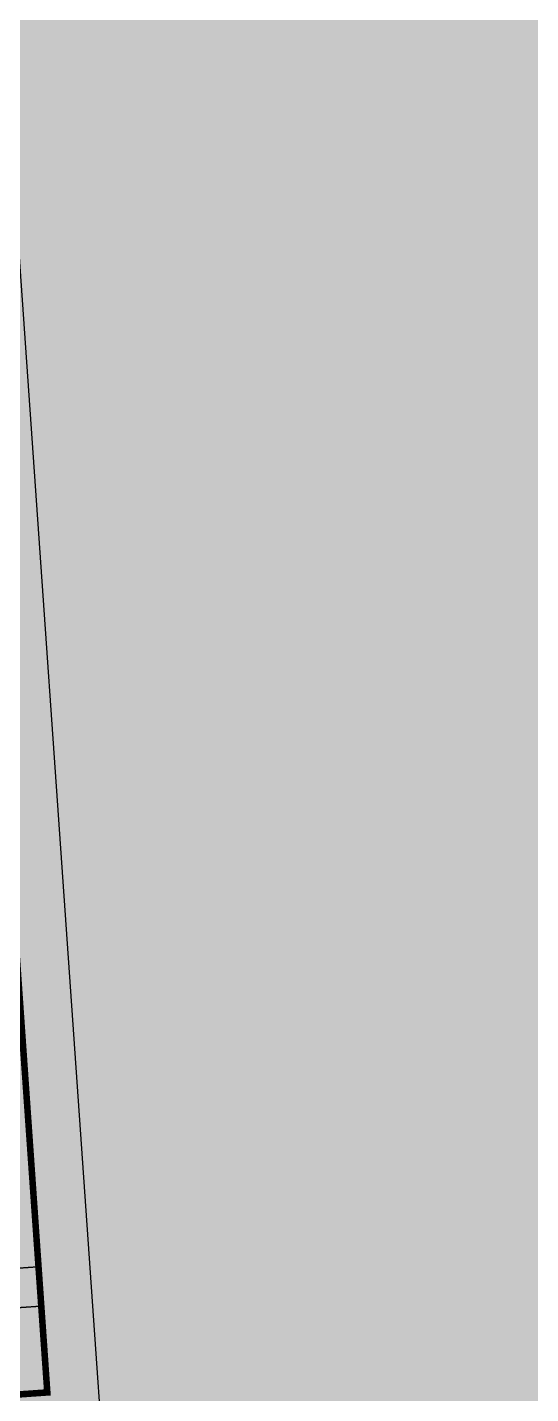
# Model space of a CAD drawing. Header units: millimetres. Extents: x 833941507 to 1669051331, y 817666127 to 1636299673.
# Drawn here: x 834645832 to 834657364, y 818056023 to 818087337 of the extents above; entities that cross this region are included whole.
import ezdxf

# ---------------------------------------------------------------- set-up
doc = ezdxf.new("R2010")
doc.units = ezdxf.units.MM
doc.header["$LTSCALE"] = 3
doc.linetypes.add('CENTER', pattern=[2, 1.25, -0.25, 0.25, -0.25])
doc.layers.get('Defpoints').update_dxf_attribs({"color": 32})
doc.layers.add('22INWA-a', color=6, linetype='CENTER')
for name, color, linetype, lineweight in [('Hatch (LTC&CB)', 252, 'Continuous', 35), ('UAJ-22INWA', 6, 'Continuous', 35), ('UAJ-23FLOR-h', 251, 'Continuous', 9), ('UAJ-28STRU', 6, 'Continuous', 35)]:
    doc.layers.add(name, color=color, linetype=linetype, lineweight=lineweight)

# ---------------------------------------------------------------- blocks, each defined once
blk = doc.blocks.new('GBP-LTC-LB01')
at = {"layer": 'UAJ-23FLOR-h'}
h = blk.add_hatch(dxfattribs=at)
h.set_pattern_fill('EARTH,_O', color=256, scale=180, angle=45.00000010501341)
h.set_pattern_definition([(45.00000010501341, (-1082349.699177861, 54794.90315568447), (-2.96267069188616e-06, 1616.446101792448), [1143, -1143]), (45.00000010501341, (-1082652.782822503, 55097.98679921505), (-2.96267069188616e-06, 1616.446101792448), [1143, -1143]), (45.00000010501341, (-1082955.866467144, 55401.07044274564), (-2.96267069188616e-06, 1616.446101792448), [1143, -1143]), (135.0000001050134, (-1082955.866467515, 55603.12620546969), (-1616.446101792448, -2.96267069188616e-06), [1143, -1143]), (135.0000001050134, (-1082652.782823984, 55906.20985011128), (-1616.446101792448, -2.96267069188616e-06), [1143, -1143]), (135.0000001050134, (-1082349.699180454, 56209.29349475286), (-1616.446101792448, -2.96267069188616e-06), [1143, -1143])])
h.paths.add_polyline_path([(834669469.2548146, 818015499.1701102), (834651080.8176275, 818014213.7929552), (834651091.333055, 818014066.030459), (834669479.7621983, 818015351.5226754)], flags=16)
edge = h.paths.add_edge_path()
edge.add_arc((834611763.613195, 818123015.0723449), 22001.28373588376, 94.00071865262937, 118.6886834190998)
edge.add_line((834601201.8916234, 818142315.5004095), (834593918.3367147, 818141228.3801512))
edge.add_arc((834611768.400262, 818123014.0298539), 25502.69251264854, 93.99715914630349, 134.4212748451599, ccw=False)
edge.add_line((834609990.6837641, 818148454.6872638), (834618164.3568528, 818149025.8389109))
edge.add_line((834618164.3568528, 818149025.8389109), (834618408.292444, 818145534.9100552))
edge.add_line((834618408.292444, 818145534.9100552), (834616365.4114578, 818145392.1596863))
edge.add_line((834616365.4114578, 818145392.1596863), (834616609.385029, 818141900.6873076))
edge.add_line((834616609.385029, 818141900.6873076), (834611621.5474902, 818141552.1522465))
edge.add_line((834611621.5474902, 818141552.1522465), (834611377.6128702, 818145043.0672039))
edge.add_line((834611377.6128702, 818145043.0672039), (834610228.6059371, 818144962.7428077))
h.paths.add_polyline_path([(834673232.9366938, 818197365.8783082), (834607546.4897544, 818192773.8917836), (834599172.4998745, 818174435.3001034), (834588349.0999149, 818152374.5000834), (834578621.5499489, 818133890.6500655), (834568418.2999822, 818115665.3000468), (834556456.700019, 818095618.300025), (834546606.4000474, 818080041.600007), (834532219.3000866, 818058623.7499806), (834523692.1501086, 818046595.7499651), (834515683.5001286, 818035708.4999502), (834508244.2001468, 818025929.8999366), (834500656.3001646, 818016266.0999228), (834489786.8001888, 818002934.0999027), (834483448.3002025, 817995421.2998908), (834478637.6002128, 817989841.6998823), (834458453.7502539, 817967379.2998452), (834441506.4997879, 817949096.357832), (834383075.7479855, 817886437.0757562), (834482026.687943, 817893354.5055006), (834551919.0356153, 817920008.6018127), (834634905.1297382, 817930637.1330649), (834634022.9972101, 817939309.3515325), (834633770.0685325, 817941795.8857912), (834633577.6912351, 817943687.0236263), (834508697.0405153, 817930983.6118022), (834507053.464672, 817930191.4384525), (834506409.4608335, 817939426.9553951), (834507656.9383341, 817945566.7269546), (834503417.0808368, 818006767.0327235), (834503064.3680854, 818011762.6720035), (834514052.9096247, 818025791.9353799), (834520784.6504849, 818034889.3491884), (834526318.8615147, 818042436.9444461), (834532381.6860782, 818050705.6283545), (834536345.7196504, 818056472.6778568), (834542258.4127678, 818065225.6191521), (834550405.86193, 818077286.9078631), (834561578.9964366, 818095001.9633045), (834574522.6610527, 818117080.0346472), (834587768.8781933, 818140310.2095475), (834609774.1305691, 818143594.9757913), (834610001.9653326, 818140335.8947712), (834634252.5395212, 818142031.4686226), (834636806.8958616, 818105492.469254), (834642791.4816118, 818105913.7478601), (834646278.5594581, 818056032.5832597), (834640293.170484, 818055614.1586573), (834643382.3380679, 818011424.9081372), (834641138.4146172, 818011267.9554363), (834645775.7848747, 817944927.8676329), (834639048.3570181, 817944243.5239328), (834640362.1165634, 817931328.1108725), (834651070.3910474, 817932706.91456), (834650587.6677916, 817936476.1291044), (834685105.7378002, 817940896.8578628), (834685588.4610578, 817937127.6433052), (834691373.7890701, 817937868.5701854)])
at = {"layer": '22INWA-a', "ltscale": 5, "const_width": 150, "flags": 128}
blk.add_lwpolyline([(834648790.5585468, 817968144.8010727), (834645868.1127554, 817967942.7185566), (834648790.5585468, 817968144.8010727), (834651277.0548606, 817932186.054306), (834646732.9119703, 817931602.6841583), (834552249.9020534, 817919488.4926492), (834509653.719406, 817903226.8796499), (834506670.2002928, 817945929.5476125), (834505134.9406862, 817946512.7590431), (834503326.1238061, 817972339.5114205), (834504156.5737509, 817972397.65377), (834501745.5432788, 818006830.7416781), (834502410.2590361, 818006877.2948229), (834493650.5402416, 818132199.4721122), (834495221.4466506, 818132309.2531987), (834492443.3530575, 818172005.4249322), (834498761.0000008, 818180933.000002, 0.1039453279364779), (834533697.0000086, 818164790.9999983, 0.0281485251874361), (834560518.0000027, 818159716.0000006), (834570883.0000095, 818156559.9999988, 0.01218113012787053), (834580152.0000002, 818154030, 0.0118168953345502), (834589679.9999993, 818153626.0000007, 0.01895900772234266), (834627610.0000029, 818154459.9999995), (834630540.0000026, 818155389.0000011), (834633307.5130115, 818155581.3607701), (834636812.9937819, 818105509.8540434), (834642798.3436269, 818105928.8853481), (834646290.2711654, 818056050.9699742), (834640304.3231351, 818055631.8967907), (834643398.1701388, 818011440.063687), (834641154.3077285, 818011282.972015), (834642938.4361839, 817985813.1960229), (834644624.4133606, 817985929.8185481), (834645081.8954498, 817979313.4479716), (834645868.1127554, 817967942.7185566)], format="xyb", close=True, dxfattribs=at)
at = {"layer": 'UAJ-22INWA'}
for p, q in [((834646278.959197, 818056035.5209601), (834642792.0856819, 818105913.7899063)), ((834640292.9687338, 818055617.0543199), (834646278.959197, 818056035.5209601))]:
    blk.add_line(p, q, dxfattribs=at)
blk = doc.blocks.new('GBP-STR-B01-L1')
at = {"layer": 'UAJ-28STRU'}
blk.add_lwpolyline([(834508702.9475287, 817930984.505292), (834645775.5059664, 817944927.8061861), (834641137.7850451, 818011268.2691774), (834643381.7144042, 818011425.1370522), (834640292.345265, 818055617.2834207), (834646278.3357279, 818056035.7500606), (834645352.0679269, 818069285.6239934), (834643799.4765604, 818091494.7948761), (834642791.4622128, 818105914.0190067), (834636806.0699391, 818105495.5941848), (834634251.9350892, 818142031.426188), (834610016.1934161, 818140337.1619818), (834609788.3001149, 818143597.0804552), (834599871.3073, 818142116.9016232)], dxfattribs=at)
blk.add_lwpolyline([(834645241.0519463, 818057968.1170951), (834646138.8607873, 818058030.8808184), (834646076.097064, 818058928.6896594), (834645178.288223, 818058865.9259361)], close=True, dxfattribs=at)

msp = doc.modelspace()

# ---------------------------------------------------------------- hatches: boundary and pattern name
at = {"layer": 'Hatch (LTC&CB)'}
h = msp.add_hatch(color=256, dxfattribs=at)
h.dxf.hatch_style = 1
edge = h.paths.add_edge_path()
edge.add_line((834612214.6375813, 817949110.0002185), (834612172.1336489, 817949527.8439448))
edge.add_line((834612172.1336489, 817949527.8439448), (834610540.982439, 817949361.9198486))
edge.add_line((834610540.982439, 817949361.9198486), (834610125.2551692, 817955305.2055875))
edge.add_line((834610125.2551692, 817955305.2055875), (834611591.1819384, 817956523.4515793))
edge.add_line((834611591.1819384, 817956523.4515793), (834620590.7671256, 817957152.4729878))
edge.add_line((834620590.7671256, 817957152.4729878), (834620675.6528503, 817959016.2771101))
edge.add_line((834620675.6528503, 817959016.2771101), (834619013.2072828, 817959619.5505978))
edge.add_line((834619013.2072828, 817959619.5505978), (834618970.1472836, 817958892.0707971))
edge.add_line((834618970.1472836, 817958892.0707971), (834616222.309842, 817958696.7011107))
edge.add_line((834616222.309842, 817958696.7011107), (834615825.3826407, 817964723.4096224))
edge.add_line((834615825.3826407, 817964723.4096224), (834618845.102228, 817968731.5252159))
edge.add_line((834618845.102228, 817968731.5252159), (834622843.9141976, 817969034.4134744))
edge.add_line((834622843.9141976, 817969034.4134744), (834623164.4532439, 817964450.607226))
edge.add_line((834623164.4532439, 817964450.607226), (834625502.4981271, 817964614.049624))
edge.add_line((834625502.4981271, 817964614.049624), (834625828.9228436, 817959944.6804245))
edge.add_line((834625828.9228436, 817959944.6804245), (834634803.4036009, 817960572.0654542))
edge.add_line((834634803.4036009, 817960572.0654542), (834633575.2073323, 817978140.9004546))
edge.add_line((834633575.2073323, 817978140.9004546), (834631285.9313377, 817977980.8625063))
edge.add_line((834631285.9313377, 817977980.8625063), (834631280.7010247, 817978055.6799079))
edge.add_line((834631280.7010247, 817978055.6799079), (834629963.9084734, 817977963.6259617))
edge.add_line((834629963.9084734, 817977963.6259617), (834629278.7370969, 817987764.7162553))
edge.add_line((834629278.7370969, 817987764.7162553), (834630575.5720872, 817987855.3749666))
edge.add_line((834630575.5720872, 817987855.3749666), (834630235.9597851, 817993000.3354576))
edge.add_line((834630235.9597851, 817993000.3354576), (834630609.3495743, 817993026.4347783))
edge.add_line((834630609.3495743, 817993026.4347783), (834630389.6716566, 817996168.7759436))
edge.add_line((834630389.6716566, 817996168.7759436), (834630369.7134746, 817996167.3807136))
edge.add_line((834630369.7134746, 817996167.3807136), (834630344.4061656, 817996529.3912042))
edge.add_line((834630344.4061656, 817996529.3912042), (834631805.8454168, 817996631.5570185))
edge.add_line((834631805.8454168, 817996631.5570185), (834631888.876698, 817995443.8538494))
edge.add_line((834631888.876698, 817995443.8538494), (834633724.239446, 817995072.431741))
edge.add_line((834633724.239446, 817995072.431741), (834631150.1559343, 818031901.7229791))
edge.add_line((834631150.1559343, 818031901.7229791), (834629476.179728, 818031784.6992047))
edge.add_line((834629476.179728, 818031784.6992047), (834629384.084733, 818033101.5160028))
edge.add_line((834629384.084733, 818033101.5160028), (834629101.5193477, 818033081.7542199))
edge.add_line((834629101.5193477, 818033081.7542199), (834628452.6940117, 818042359.0336378))
edge.add_line((834628452.6940117, 818042359.0336378), (834627691.5720665, 818042305.8253493))
edge.add_line((834627691.5720665, 818042305.8253493), (834627586.9638195, 818043802.2018669))
edge.add_line((834627586.9638195, 818043802.2018669), (834629083.2834291, 818043906.8061367))
edge.add_line((834629083.2834291, 818043906.8061367), (834634922.5486019, 818052432.7993287))
edge.add_line((834634922.5486019, 818052432.7993287), (834635011.6745062, 818051157.8906631))
edge.add_line((834635011.6745062, 818051157.8906631), (834636432.6195279, 818051257.2257228))
edge.add_line((834636432.6195279, 818051257.2257228), (834636182.959632, 818054828.5091127))
edge.add_line((834636182.959632, 818054828.5091127), (834638083.9152257, 818054961.4011304))
edge.add_line((834638083.9152257, 818054961.4011304), (834637871.4183159, 818058001.0802438))
edge.add_line((834637871.4183159, 818058001.0802438), (834640529.3253189, 818058186.8921846))
edge.add_line((834640529.3253189, 818058186.8921846), (834640330.6145107, 818061029.3436989))
edge.add_line((834640330.6145107, 818061029.3436989), (834641998.217142, 818060691.8711828))
edge.add_line((834641998.217142, 818060691.8711828), (834641928.4389147, 818061690.1093589))
edge.add_line((834641928.4389147, 818061690.1093589), (834643813.5705367, 818061323.6424457))
edge.add_line((834643813.5705367, 818061323.6424457), (834643801.3727725, 818061498.1262876))
edge.add_line((834643801.3727725, 818061498.1262876), (834643766.458063, 818061495.6843451))
edge.add_line((834643766.458063, 818061495.6843451), (834643266.9685764, 818068641.1994001))
edge.add_arc((834654060.8209449, 818049124.8102661), 22302.39210890619, 114.6945746145962, 118.945492097803, ccw=False)
edge.add_line((834644743.3042742, 818069387.5982498), (834645326.8805841, 818069645.9184135))
edge.add_line((834645326.8805841, 818069645.9184135), (834646278.9591959, 818056035.5209601))
edge.add_line((834646278.9591959, 818056035.5209601), (834640292.9687338, 818055617.0543199))
edge.add_line((834640292.9687338, 818055617.0543199), (834643382.3378763, 818011424.9079072))
edge.add_line((834643382.3378763, 818011424.9079072), (834641138.4595566, 818011268.0436451))
edge.add_line((834641138.4595566, 818011268.0436451), (834645776.1294343, 817944927.5770856))
edge.add_line((834645776.1294343, 817944927.5770856), (834640606.4570531, 817944401.7074414))
edge.add_line((834640606.4570531, 817944401.7074414), (834639850.0633321, 817951837.5953469))
edge.add_line((834639850.0633321, 817951837.5953469), (834631650.1726205, 817951264.3601016))
edge.add_line((834631650.1726205, 817951264.3601016), (834631662.4822836, 817951088.2755091))
edge.add_line((834631662.4822836, 817951088.2755091), (834612214.6375813, 817949110.0002185))

# ---------------------------------------------------------------- linework, layer by layer
at = {"layer": 'Defpoints', "color": 2}
msp.add_lwpolyline([(834637756.9723783, 818194850.277431), (834652630.7458152, 817982087.1647725), (834493384.6671164, 817970954.7576578), (834478510.9016924, 818183717.7556958)], close=True, dxfattribs=at)

# ---------------------------------------------------------------- block references
for name in ['GBP-STR-B01-L1', 'GBP-LTC-LB01']:
    msp.add_blockref(name, (0, 0))

doc.saveas('drawing.dxf')
